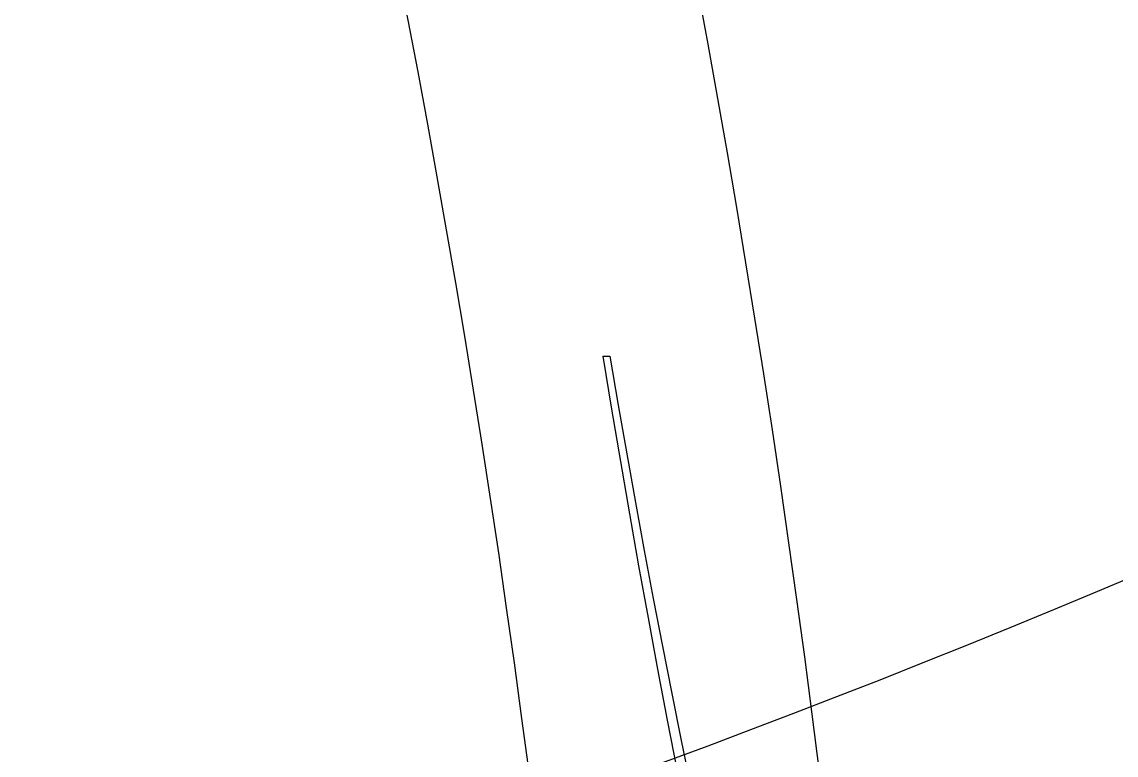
# Model space of a CAD drawing. Header units: millimetres. Extents: x -512 to 1189, y -10 to 841.
# Drawn here: x 12.202 to 13.061, y 7.826 to 8.402 of the extents above; entities that cross this region are included whole.
import ezdxf
from ezdxf.enums import TextEntityAlignment as Align

# ---------------------------------------------------------------- set-up
doc = ezdxf.new("R2010")
doc.units = ezdxf.units.MM
for name, color, linetype, lineweight in [('gen - FRAME', 7, 'Continuous', 9), ('gen - FRAME TEXT', 7, 'Continuous', 25), ('gen - FRAME TEXT (THICK)', 7, 'Continuous', 25), ('gen - FRAME TEXT (THIN)', 7, 'Continuous', 9), ('PTEXT', 1, 'Continuous', 25)]:
    doc.layers.add(name, color=color, linetype=linetype, lineweight=lineweight)
doc.layers.add('PS', color=3, linetype='Continuous')
doc.styles.add('AWE FONT', font='awe-font.shx', dxfattribs={"width": 0.8})
doc.styles.add('ROMANS', font='ROMANS.shx', dxfattribs={"height": 3.5})

# ---------------------------------------------------------------- blocks, each defined once
blk = doc.blocks.new('Border A3')
at = {"layer": 'PS', "linetype": 'Continuous'}
for centre, major_axis, ratio, start_param, end_param in [((11.12037, 6.31031), (0, 4.7625), 0.377953, 4.942129, 7.466398), ((11.00787, 6.31031), (0, 4.5375), 0.371901, 4.841849, 7.446069), ((11.12037, 6.31031), (4.12445, 2.38125), 0.377953, 5.94315, 7.466398), ((11.06412, 6.40774), (3.92959, 2.26875), 0.371901, 5.932018, 7.446069)]:
    blk.add_ellipse(centre, major_axis=major_axis, ratio=ratio, start_param=start_param, end_param=end_param, dxfattribs=at)
at = {"layer": 'PTEXT', "color": 3, "style": 'ROMANS', "width": 0.8, "flags": 8}
for tag, p in [('U/L_CLASS', (50, 278)), ('TITLE_1', (352.5, 50)), ('TITLE_2', (352.5, 47)), ('TITLE_3', (352.5, 43)), ('L/R_CLASS', (349.00001, 27.00001))]:
    blk.add_attdef(tag, text='', height=3.5, dxfattribs=at).set_placement(p, align=Align.CENTER)
at = {"layer": 'PTEXT', "color": 7, "style": 'ROMANS', "width": 0.8, "flags": 8}
for tag, p in [('U/L_SHTNO', (89.00005, 267.50003)), ('U/L_NOSHT', (88.99997, 261.49999)), ('BLDG', (14.44178, 76.71621)), ('EST', (18.78376, 72.00555)), ('CERTIFIED', (14.9461, 59.67669)), ('ISSUE8', (82.5, 56)), ('ISSUE7', (82.5, 51)), ('SCALE', (185.86258, 47.15947)), ('ISSUE6', (82.5, 46)), ('CHECKED', (14.9461, 44.55285)), ('ISSUE5', (82.5, 41)), ('DIMS_IN', (183.39061, 39.48458)), ('ISSUE4', (82.5, 36)), ('ISSUE3', (82.5, 31)), ('DRAWN', (14.9461, 29.83232)), ('ISSUE2', (82.5, 26)), ('L/R_SHTNO', (407.5, 21)), ('ISSUE1', (82.5, 21)), ('L/R_NOSHT', (407.5, 13))]:
    blk.add_attdef(tag, text='', height=2.5, dxfattribs=at).set_placement(p, align=Align.CENTER)
at = {"layer": 'PTEXT', "color": 3, "style": 'ROMANS', "width": 0.8, "flags": 8}
for tag, p in [('U/L_HR', (50, 264)), ('L/R_HR', (343, 16.5))]:
    blk.add_attdef(tag, p, '', height=3.5, dxfattribs=at)
at = {"layer": 'PTEXT', "color": 7, "style": 'ROMANS', "width": 0.8, "flags": 8}
blk.add_attdef('COPY_DATE', (8.5, 151.5), '', height=2.5, rotation=90, dxfattribs=at)
at = {"layer": 'PTEXT', "color": 7, "style": 'ROMANS', "flags": 8}
for tag, p, width in [('DO_NO', (12.98064, 80.99491), 0.8), ('CHANGE_NO8', (29, 56), 0.8), ('DATE8', (58, 56), 0.65), ('CHANGE_NO7', (29, 51), 0.8), ('DATE7', (58, 51), 0.65), ('CHANGE_NO6', (29, 46), 0.8), ('DATE6', (58, 46), 0.65), ('CHANGE_NO5', (29, 41), 0.8), ('DATE5', (58, 41), 0.65), ('CHANGE_NO4', (29, 36), 0.8), ('DATE4', (58, 36), 0.65), ('CHANGE_NO3', (29, 31), 0.8), ('DATE3', (58, 31), 0.65), ('CHANGE_NO2', (29, 26), 0.8), ('DATE2', (58, 26), 0.65), ('CHANGE_NO1', (29, 21), 0.8), ('DATE1', (58, 21), 0.65)]:
    blk.add_attdef(tag, p, '', height=2.5, dxfattribs=dict(at, width=width))
at = {"layer": 'PTEXT', "color": 7, "style": 'ROMANS', "width": 0.8, "flags": 8}
for tag, p in [('PATH_NAME', (291, 56)), ('DRAW_NAME', (291, 50))]:
    blk.add_attdef(tag, text='', height=2.5, dxfattribs=at).set_placement(p, align=Align.RIGHT)
blk = doc.blocks.new('Border A0')
at = {"layer": 'PS', "linetype": 'Continuous'}
blk.add_line((12.65832, 8.13904), (12.66377, 8.13904), dxfattribs=at)
for centre, major_axis, ratio, start_param, end_param in [((14.18299, 10.28048), (3.66849, 2.47443), 0.338983, 2.603858, 5.0755), ((14.35045, 10.01413), (4.12445, 2.38125), 0.377953, 2.556825, 5.108861), ((14.31295, 10.01404), (0, 4.7625), 0.377953, 1.97545, 4.341757), ((14.20045, 10.01404), (0, 4.5375), 0.371901, 1.996787, 4.322414)]:
    blk.add_ellipse(centre, major_axis=major_axis, ratio=ratio, start_param=start_param, end_param=end_param, dxfattribs=at)
at = {"layer": 'PTEXT', "color": 141, "style": 'ROMANS', "width": 0.8, "flags": 8}
for tag, p in [('U/L_CLASS', (79.00005, 816.00001)), ('TITLE_1', (1093.50002, 57.00004)), ('TITLE_2', (1093.50002, 53.00004)), ('TITLE_3', (1093.50002, 49.00004)), ('L/R_CLASS', (1092.99998, 30.99997))]:
    blk.add_attdef(tag, text='', height=5, dxfattribs=at).set_placement(p, align=Align.CENTER)
at = {"layer": 'PTEXT', "color": 3, "style": 'ROMANS', "width": 0.8, "flags": 8}
for tag, p in [('U/L_SHTNO', (141.99998, 808.00004)), ('U/L_NOSHT', (142, 801.00001)), ('BLDG', (21.71999, 89.35025)), ('EST', (24.84337, 84.00612)), ('ISSUE8', (113.50001, 74.74996)), ('ISSUE7', (113.50001, 67.74996)), ('CERTIFIED', (24.39928, 65.39458)), ('ISSUE6', (113.50001, 60.74996)), ('ISSUE5', (113.50001, 53.74996)), ('SCALE', (874.56355, 48.76232)), ('ISSUE4', (113.50001, 46.74996)), ('DIMS_IN', (894.87755, 46.53021)), ('CHECKED', (24.39928, 44.71236)), ('ISSUE3', (113.50001, 39.74996)), ('ISSUE2', (113.50001, 32.74996)), ('ISSUE1', (113.50001, 25.74996)), ('L/R_SHTNO', (1164.00003, 23.49999)), ('DRAWN', (24.39928, 22.83979)), ('L/R_NOSHT', (1163.99996, 16.49996))]:
    blk.add_attdef(tag, text='', height=3.5, dxfattribs=at).set_placement(p, align=Align.CENTER)
at = {"layer": 'PTEXT', "color": 141, "style": 'ROMANS', "flags": 8}
for tag, p in [('U/L_HR', (77.00003, 803.50004)), ('L/R_HR', (1082.49999, 19.49999))]:
    blk.add_attdef(tag, p, '', height=7, dxfattribs=at)
at = {"layer": 'PTEXT', "color": 3, "style": 'ROMANS', "flags": 8}
blk.add_attdef('COPY_DATE', (17.25, 167.49478), '', height=2.5, rotation=90, dxfattribs=at)
for tag, p, width in [('DO_NO', (21.57494, 94.74972), 0.8), ('CHANGE_NO8', (45, 74.75002), 0.8), ('DATE8', (83.99998, 74.75004), 0.65), ('CHANGE_NO7', (45, 67.75002), 0.8), ('DATE7', (83.99998, 67.75004), 0.65), ('CHANGE_NO6', (45, 60.75002), 0.8), ('DATE6', (83.99998, 60.75004), 0.65), ('CHANGE_NO5', (45, 53.75002), 0.8), ('DATE5', (83.99998, 53.75004), 0.65), ('CHANGE_NO4', (45, 46.75002), 0.8), ('DATE4', (83.99998, 46.75004), 0.65), ('CHANGE_NO3', (45, 39.75002), 0.8), ('DATE3', (83.99998, 39.75004), 0.65), ('CHANGE_NO2', (45, 32.75002), 0.8), ('DATE2', (83.99998, 32.75004), 0.65), ('CHANGE_NO1', (45, 25.75002), 0.8), ('DATE1', (83.99998, 25.75004), 0.65)]:
    blk.add_attdef(tag, p, '', height=3.5, dxfattribs=dict(at, width=width))
at = {"layer": 'PTEXT', "color": 3, "style": 'ROMANS', "width": 0.8, "flags": 8}
for tag, p in [('PATH_NAME', (1007, 65)), ('DRAW_NAME', (1007, 58.5))]:
    blk.add_attdef(tag, text='', height=3.5, dxfattribs=at).set_placement(p, align=Align.RIGHT)
blk = doc.blocks.new('HR-A3_803-6.1(block)')
at = {"layer": 'gen - FRAME', "linetype": 'Continuous'}
for centre, major_axis, ratio, start_param, end_param in [((11.12037, 6.31031), (0, 4.7625), 0.377953, 4.942129, 7.466398), ((11.00787, 6.31031), (0, 4.5375), 0.371901, 4.841849, 7.446069), ((11.12037, 6.31031), (4.12445, 2.38125), 0.377953, 5.94315, 7.466398), ((11.06412, 6.40774), (3.92959, 2.26875), 0.371901, 5.932018, 7.446069)]:
    blk.add_ellipse(centre, major_axis=major_axis, ratio=ratio, start_param=start_param, end_param=end_param, dxfattribs=at)
at = {"layer": 'gen - FRAME TEXT (THICK)', "style": 'ROMANS', "width": 0.8, "flags": 8}
for tag, height, p in [('PROTECTIVE MARKING 1', 5, (50.13693, 276.49508)), ('DRAWING NUMBER 1', 5, (40.71207, 261.69542)), ('TITLE 1', 3.5, (352.0922, 49.94907)), ('TITLE 2', 3.5, (352.5, 47)), ('TITLE 3', 3.5, (352.5, 43)), ('PROTECTIVE MARKING 2', 5, (371.32997, 28.26995)), ('DRAWING NUMBER 2', 5, (352.26904, 16.24332))]:
    blk.add_attdef(tag, text='', height=height, dxfattribs=at).set_placement(p, align=Align.CENTER)
at = {"layer": 'gen - FRAME TEXT (THIN)', "style": 'ROMANS', "flags": 8}
for tag, width, p in [('SHEET NUMBER 1', 0.8, (88.51025, 267.50003)), ('NUMBER OF SHEETS 1', 0.8, (88.51018, 261.49999)), ('DRAWING OFFICE LOCATION', 0.8, (14.44178, 76.71621)), ('ESTABLISHMENT (A OR B)', 0.8, (18.78376, 72.00555)), ('MP 8', 0.8, (91.99162, 56.06735)), ('CHANGE NO 8', 0.8, (39.39157, 56)), ('DATE 8', 0.65, (64.74777, 56)), ('ISSUE 8', 0.8, (82.5, 56)), ('MP 7', 0.8, (91.99162, 51.06735)), ('CHANGE NO 7', 0.8, (39.39157, 51)), ('DATE 7', 0.65, (64.74777, 51)), ('ISSUE 7', 0.8, (82.5, 51)), ('SCALE', 0.8, (185.49652, 47.15947)), ('MP 6', 0.8, (91.99162, 46.06735)), ('CHANGE NO 6', 0.8, (39.39157, 46)), ('DATE 6', 0.65, (64.74777, 46)), ('ISSUE 6', 0.8, (82.5, 46)), ('CONTRACTOR DRG NO', 0.8, (257.674, 41.72095)), ('MP 5', 0.8, (91.99162, 41.06735)), ('CHANGE NO 5', 0.8, (39.39157, 41)), ('DATE 5', 0.65, (64.74777, 41)), ('ISSUE 5', 0.8, (82.5, 41)), ('DIMS IN', 0.8, (183.39061, 39.48458)), ('MP 4', 0.8, (91.99162, 36.06735)), ('CHANGE NO 4', 0.8, (39.39157, 36)), ('DATE 4', 0.65, (64.74777, 36)), ('ISSUE 4', 0.8, (82.5, 36)), ('MP 3', 0.8, (91.99162, 31.06735)), ('CHANGE NO 3', 0.8, (39.39157, 31)), ('DATE 3', 0.65, (64.74777, 31)), ('ISSUE 3', 0.8, (82.5, 31)), ('RESPONSIBLE AUTHORITY', 0.8, (260.31752, 29.83538)), ('MP 2', 0.8, (91.99162, 26.06735)), ('CHANGE NO 2', 0.8, (39.39157, 26)), ('DATE 2', 0.65, (64.74777, 26)), ('ISSUE 2', 0.8, (82.5, 26)), ('MP 1', 0.8, (91.99162, 21.06735)), ('CHANGE NO 1', 0.8, (39.39157, 21)), ('DATE 1', 0.65, (64.74777, 21)), ('ISSUE 1', 0.8, (82.5, 21)), ('SHEET NUMBER 2', 0.8, (407.5, 21)), ('NUMBER OF SHEETS 2', 0.8, (407.5, 13))]:
    blk.add_attdef(tag, text='', height=2.5, dxfattribs=dict(at, width=width)).set_placement(p, align=Align.CENTER)
at = {"layer": 'gen - FRAME TEXT (THIN)', "style": 'ROMANS', "width": 0.8, "flags": 8}
blk.add_attdef('COPYRIGHT YEAR', (8.5, 151.5), '', height=2.5, rotation=90, dxfattribs=at)
for tag, p, height in [('DRAWING OFFICE ID', (12.98064, 80.99491), 2.5), ('MATERIAL', (96.84332, 49.82242), 2.5), ('PROTECTIVE FINISH', (96.47597, 34.69986), 2.5), ('TOLERANCE', (163.0201, 21.42151), 2.5), ('SURFACE TEXTURE', (96.29138, 18.10193), 2.5), ('TEMPORY CAD REF', (82.30031, 4.44935), 3)]:
    blk.add_attdef(tag, p, '', height=height, dxfattribs=at)
at = {"layer": 'gen - FRAME TEXT (THIN)', "style": 'ROMANS', "width": 0.5, "flags": 8}
for tag, rotation, p in [('CERTIFIED', 44.06094, (15.35102, 58.74041)), ('CHECKED', 45.55836, (15.6201, 39.0047)), ('DRAWN', 43.29071, (15.65446, 19.89478))]:
    blk.add_attdef(tag, text='', height=2.5, rotation=rotation, dxfattribs=at).set_placement(p, align=Align.CENTER)
at = {"layer": 'gen - FRAME TEXT (THIN)', "style": 'AWE FONT', "width": 0.8, "flags": 8}
for tag, p in [('CAD REF (PATH)', (291, 56)), ('CAD REF (FILE NAME)', (291, 50))]:
    blk.add_attdef(tag, text='', height=2.5, dxfattribs=at).set_placement(p, align=Align.RIGHT)
blk = doc.blocks.new('HR-IL_806-7.1(block)')
at = {"layer": 'gen - FRAME', "linetype": 'Continuous'}
for centre, major_axis, ratio, start_param, end_param in [((9.3149, 5.56704), (3.29956, 1.905), 0.377953, 5.94315, 7.466398), ((9.2699, 5.64498), (3.14367, 1.815), 0.371901, 5.932018, 7.446069)]:
    blk.add_ellipse(centre, major_axis=major_axis, ratio=ratio, start_param=start_param, end_param=end_param, dxfattribs=at)
at = {"layer": 'gen - FRAME TEXT (THICK)', "style": 'ROMANS', "width": 0.8, "flags": 8}
for tag, p in [('PROTECTIVE MARKING 1', (100.09915, 286.87681)), ('TITLE 1', (156.54175, 62.03095)), ('TITLE 2', (157, 59)), ('TITLE 3', (157, 55)), ('PROTECTIVE MARKING 2', (132, 22.5)), ('DRAWING NUMBER 1', (128.87065, 12.9779))]:
    blk.add_attdef(tag, text='', height=5, dxfattribs=at).set_placement(p, align=Align.CENTER)
at = {"layer": 'gen - FRAME TEXT (THIN)', "style": 'ROMANS', "width": 0.8, "flags": 8}
blk.add_attdef('COPYRIGHT YEAR', text='', height=2.5, rotation=90, dxfattribs=at).set_placement((6.07616, 164.03321), align=Align.CENTER)
for tag, p in [('DRAWING OFFICE ID', (10.72507, 87.90989)), ('DRAWN', (67.87836, 68.0655)), ('CHECKED', (67.64195, 59.41299)), ('CERTIFIED', (67.85292, 50.75899)), ('TEMPORY CAD REF', (62.97551, 4.55152))]:
    blk.add_attdef(tag, p, '', height=2.5, dxfattribs=at)
for tag, p in [('DRAWING OFFICE LOCATION', (10.93541, 83.1862)), ('ESTABLISHMENT (A OR B)', (16.09107, 78.57974)), ('ISSUE 14', (61.5, 71.75002)), ('CHANGE NO 14', (16.47797, 71.624)), ('DATE 14', (43.77277, 71.54132)), ('ISSUE 13', (61.5, 67.50002)), ('CHANGE NO 13', (16.47797, 67.374)), ('DATE 13', (43.77277, 67.29132)), ('ISSUE 12', (61.5, 63.25001)), ('CHANGE NO 12', (16.47797, 63.12399)), ('DATE 12', (43.77277, 63.04132)), ('ISSUE 11', (61.5, 59)), ('CHANGE NO 11', (16.47797, 58.87398)), ('DATE 11', (43.77277, 58.7913)), ('ISSUE 10', (61.5, 54.75)), ('CHANGE NO 10', (16.47797, 54.62398)), ('DATE 10', (43.77277, 54.5413)), ('ISSUE 9', (61.5, 50.5)), ('CHANGE NO 9', (16.47797, 50.37398)), ('DATE 9', (43.77277, 50.2913)), ('ISSUE 8', (61.5, 46.25)), ('CHANGE NO 8', (16.47797, 46.12398)), ('DATE 8', (43.77277, 46.0413)), ('CONTRACTOR DRG NO', (97.94274, 42.02264)), ('ISSUE 7', (61.5, 42)), ('CHANGE NO 7', (16.47797, 41.87398)), ('DATE 7', (43.77277, 41.7913)), ('ISSUE 6', (61.5, 37.75)), ('CHANGE NO 6', (16.47797, 37.62398)), ('DATE 6', (43.77277, 37.5413)), ('RESPONSIBLE AUTHORITY', (97.94274, 33.52266)), ('ISSUE 5', (61.5, 33.5)), ('CHANGE NO 5', (16.47797, 33.37398)), ('DATE 5', (43.77277, 33.2913)), ('ISSUE 4', (61.5, 29.25)), ('CHANGE NO 4', (16.47797, 29.12398)), ('DATE 4', (43.77277, 29.0413)), ('ISSUE 3', (61.5, 25)), ('CHANGE NO 3', (16.47797, 24.87398)), ('DATE 3', (43.77277, 24.7913)), ('ISSUE 2', (61.5, 20.75)), ('CHANGE NO 2', (16.47797, 20.62398)), ('DATE 2', (43.77277, 20.5413)), ('SHEET NUMBER 1', (190.18069, 17)), ('ISSUE 1', (61.5, 16.5)), ('CHANGE NO 1', (16.47797, 16.37398)), ('DATE 1', (43.77277, 16.2913)), ('NUMBER OF SHEETS 1', (190.18069, 13))]:
    blk.add_attdef(tag, text='', height=2.5, dxfattribs=at).set_placement(p, align=Align.CENTER)
for tag, p in [('CAD REF (PATH)', (202, 45.5)), ('CAD REF (FILE NAME)', (202, 42))]:
    blk.add_attdef(tag, text='', height=2.5, dxfattribs=at).set_placement(p, align=Align.RIGHT)
blk = doc.blocks.new('HR-A0_800-6.1(block)')
at = {"layer": 'gen - FRAME', "linetype": 'Continuous'}
blk.add_line((12.65832, 8.13904), (12.66377, 8.13904), dxfattribs=at)
for centre, major_axis, ratio, start_param, end_param in [((14.18299, 10.28048), (3.66849, 2.47443), 0.338983, 2.603858, 5.0755), ((14.35045, 10.01413), (4.12445, 2.38125), 0.377953, 2.556825, 5.108861), ((14.31295, 10.01404), (0, 4.7625), 0.377953, 1.97545, 4.341757), ((14.20045, 10.01404), (0, 4.5375), 0.371901, 1.996787, 4.322414)]:
    blk.add_ellipse(centre, major_axis=major_axis, ratio=ratio, start_param=start_param, end_param=end_param, dxfattribs=at)
at = {"layer": 'gen - FRAME TEXT (THICK)', "style": 'ROMANS', "width": 0.8, "flags": 8}
for tag, height, p in [('PROTECTIVE MARKING 1', 7, (98.08642, 816.80909)), ('DRAWING NUMBER 1', 7, (80.61901, 803.04818)), ('TITLE 1', 5, (1099.60103, 58.9355)), ('TITLE 2', 5, (1100.17159, 55.98733)), ('TITLE 3', 5, (1100.17159, 50.98733)), ('PROTECTIVE MARKING 2', 7, (1116.0699, 32.07226)), ('DRAWING NUMBER 2', 7, (1089.50324, 18.43599))]:
    blk.add_attdef(tag, text='', height=height, dxfattribs=at).set_placement(p, align=Align.CENTER)
at = {"layer": 'gen - FRAME TEXT (THIN)', "style": 'ROMANS', "flags": 8}
for tag, width, p in [('SHEET NUMBER 1', 0.8, (142.54334, 808.1015)), ('NUMBER OF SHEETS 1', 0.8, (142.41349, 801.0686)), ('DRAWING OFFICE LOCATION', 0.8, (26.52588, 89.36769)), ('MP 8', 0.8, (130.2159, 74.61819)), ('DATE 8', 0.6, (93.43493, 74.51394)), ('ISSUE 8', 0.8, (113.65502, 74.51394)), ('CHANGE NO 8', 0.8, (60.85726, 74.45059)), ('MP 7', 0.8, (130.2159, 67.61819)), ('DATE 7', 0.6, (93.43493, 67.51394)), ('ISSUE 7', 0.8, (113.65502, 67.51394)), ('CHANGE NO 7', 0.8, (60.85726, 67.45059)), ('MP 6', 0.8, (130.2159, 60.61819)), ('DATE 6', 0.6, (93.43493, 60.51394)), ('ISSUE 6', 0.8, (113.65502, 60.51394)), ('CHANGE NO 6', 0.8, (60.85726, 60.45059)), ('MP 5', 0.8, (130.2159, 53.61819)), ('DATE 5', 0.6, (93.43493, 53.51394)), ('ISSUE 5', 0.8, (113.65502, 53.51394)), ('CHANGE NO 5', 0.8, (60.85726, 53.45059)), ('SCALE', 0.8, (874.67434, 48.58858)), ('CONTRACTOR DRAWING NO', 0.8, (976.19415, 48.31195)), ('DIMS IN', 0.8, (893.98728, 46.65894)), ('MP 4', 0.8, (130.2159, 46.61819)), ('DATE 4', 0.6, (93.43493, 46.51394)), ('ISSUE 4', 0.8, (113.65502, 46.51394)), ('CHANGE NO 4', 0.8, (60.85726, 46.45059)), ('MP 3', 0.8, (130.2159, 39.61819)), ('DATE 3', 0.6, (93.43493, 39.51394)), ('ISSUE 3', 0.8, (113.65502, 39.51394)), ('CHANGE NO 3', 0.8, (60.85726, 39.45059)), ('RESPONSIBLE AUTHORITY', 0.8, (976.28307, 34.199)), ('MP 2', 0.8, (130.2159, 32.61819)), ('DATE 2', 0.6, (93.43493, 32.51394)), ('ISSUE 2', 0.8, (113.65502, 32.51394)), ('CHANGE NO 2', 0.8, (60.85726, 32.45059)), ('TOLERANCE', 0.8, (877.54615, 25.95395)), ('MP 1', 0.8, (129.88097, 25.78551)), ('DATE 1', 0.6, (93.1, 25.68126)), ('ISSUE 1', 0.8, (113.32009, 25.68126)), ('CHANGE NO 1', 0.8, (60.85726, 25.45059)), ('SHEET NUMBER 2', 0.8, (1166.26675, 23.86218)), ('NUMBER OF SHEETS 2', 0.8, (1166.26678, 17.09277))]:
    blk.add_attdef(tag, text='', height=3.5, dxfattribs=dict(at, width=width)).set_placement(p, align=Align.CENTER)
at = {"layer": 'gen - FRAME TEXT (THIN)', "style": 'ROMANS', "width": 0.8, "flags": 8}
blk.add_attdef('COPYRIGHT YEAR', (14.9504, 168.43107), '', height=2.5, rotation=90, dxfattribs=at)
for tag, p, height in [('DRAWING OFFICE ID', (22.06808, 94.78326), 3.5), ('ESTABLISHMENT (A OR B)', (23.54907, 83.87588), 3.5), ('ESTD MASS', (871.12788, 61.4727), 3.5), ('MATERIAL', (745.14869, 52.42538), 3.5), ('PROTECTIVE FINISH', (745.48581, 32.26548), 3.5), ('SURFACE TEXTURE', (745.271, 17.67613), 3.5), ('TEMPORY CAD REF', (96.18951, 8.84963), 3)]:
    blk.add_attdef(tag, p, '', height=height, dxfattribs=at)
at = {"layer": 'gen - FRAME TEXT (THIN)', "style": 'ROMANS', "width": 0.7, "flags": 8}
for tag, rotation, p in [('CERTIFIED', 34.78482, (25.13197, 67.66356)), ('CHECKED', 35.51436, (25.32225, 47.07142)), ('DRAWN', 38.02311, (25.53881, 24.90584))]:
    blk.add_attdef(tag, text='', height=3, rotation=rotation, dxfattribs=at).set_placement(p, align=Align.CENTER)
at = {"layer": 'gen - FRAME TEXT (THIN)', "style": 'ROMANS', "width": 0.8, "flags": 8}
for tag, p in [('CAD REF (PATH)', (1008.28213, 64.75582)), ('CAD REF (FILE NAME)', (1008.28219, 58.71435))]:
    blk.add_attdef(tag, text='', height=3.5, dxfattribs=at).set_placement(p, align=Align.RIGHT)

msp = doc.modelspace()

# ---------------------------------------------------------------- block references
msp.add_blockref('HR-A0_800-6.1(block)', (0, 0))
at = {"layer": 'gen - FRAME'}
msp.add_blockref('HR-A3_803-6.1(block)', (0, 0), dxfattribs=at)
at = {"layer": 'gen - FRAME TEXT'}
msp.add_blockref('HR-IL_806-7.1(block)', (0, 0), dxfattribs=at)
at = {"layer": 'PS'}
msp.add_blockref('Border A0', (0, 0), dxfattribs=at)
at = {"layer": 'PTEXT'}
msp.add_blockref('Border A3', (0, 0), dxfattribs=at)

doc.saveas('drawing.dxf')
